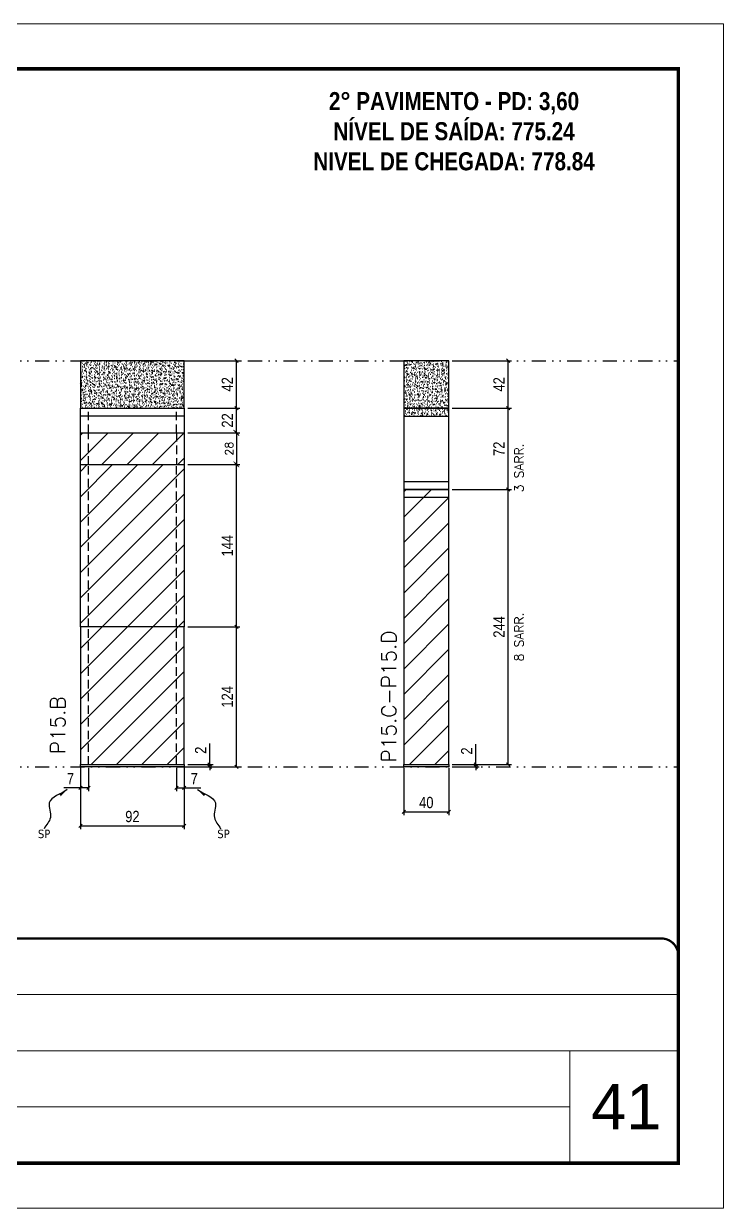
# Model space of a CAD drawing. Extents: x 2949 to 9203, y -16089 to 12527.
# Drawn here: x 3814 to 4434, y -9 to 1041 of the extents above; entities that cross this region are included whole.
import ezdxf

# ---------------------------------------------------------------- set-up
doc = ezdxf.new("R2010")
doc.units = 0
for name, pattern in [('CONTINUO', [0]), ('DASHED', [0.75, 0.5, -0.25]), ('DIVIDE2', [0.625, 0.25, -0.125, 0, -0.125, 0, -0.125]), ('HIDDEN', [0.375, 0.25, -0.125])]:
    doc.linetypes.add(name, pattern=pattern)
for name, color, linetype, lineweight in [('CARIMBO', 255, 'Continuous', 9), ('Folhas', 255, 'Continuous', 9), ('Hachura', 251, 'Continuous', 9), ('SARRAFO DE PRESSAO', 251, 'DASHED', 9), ('Texto Seção', 7, 'Continuous', 15)]:
    doc.layers.add(name, color=color, linetype=linetype, lineweight=lineweight)
for name, color, linetype in [('COTA', 241, 'Continuous'), ('NOMENCLATURA', 7, 'Continuous'), ('Nível', 160, 'Continuous'), ('Painéis', 200, 'Continuous'), ('SARR_2.2x7', 40, 'Continuous'), ('Sarrafo de Pressão', 42, 'HIDDEN'), ('texto', 7, 'Continuous')]:
    doc.layers.add(name, color=color, linetype=linetype)
doc.styles.add('ARIAL', font='arial.ttf')
doc.styles.add('COTA TECNICA', font='techl___.ttf', dxfattribs={"height": 10})
doc.styles.add('COTA TECNICA-50', font='techl___.ttf', dxfattribs={"height": 10})
doc.styles.add('REGUA-120', font='ROMANS.shx', dxfattribs={"height": 15})
doc.styles.add('ROMANC', font='techb___.ttf', dxfattribs={"height": 2.5})
doc.styles.add('ROMANS', font='romans.shx')
doc.styles.get("Standard").update_dxf_attribs({"font": 'arial.ttf'})
doc.dimstyles.new('COTA PAINEL-50', dxfattribs={"dimtxt": 10, "dimasz": 3, "dimexe": 3, "dimexo": 3, "dimgap": 3, "dimtad": 1, "dimdec": 1, "dimzin": 12, "dimdsep": 46, "dimtxsty": 'COTA TECNICA-50', "dimblk1": 'OBLIQUE', "dimblk2": 'OBLIQUE', "dimsah": 1, "dimcen": 0.9, "dimclrd": 4, "dimclre": 4, "dimclrt": 240, "dimadec": 1, "dimazin": 3, "dimtfac": 1, "dimtdec": 1, "dimtmove": 0, "dimatfit": 3, "dimfxl": 1, "dimtolj": 1, "dimtzin": 12, "dimarcsym": 0})
doc.dimstyles.new('Cota Paínel', dxfattribs={"dimtxt": 7, "dimasz": 5, "dimexe": 3, "dimexo": 3, "dimgap": 3, "dimtad": 1, "dimdec": 1, "dimzin": 12, "dimdsep": 46, "dimtxsty": 'ROMANS', "dimblk": 'ARCHTICK', "dimcen": 0, "dimclrd": 4, "dimclre": 4, "dimclrt": 1, "dimadec": 1, "dimazin": 3, "dimtfac": 1, "dimtdec": 1, "dimtmove": 0, "dimatfit": 3, "dimldrblk": 'OBLIQUE', "dimfxl": 1, "dimtolj": 1, "dimtzin": 12, "dimarcsym": 0})
doc.dimstyles.new('PAINEL', dxfattribs={"dimtxt": 10, "dimasz": 3, "dimexe": 3, "dimexo": 3, "dimgap": 3, "dimtad": 1, "dimdec": 1, "dimzin": 12, "dimdsep": 46, "dimtxsty": 'COTA TECNICA', "dimblk1": 'OBLIQUE', "dimblk2": 'OBLIQUE', "dimsah": 1, "dimcen": 0.9, "dimclrd": 4, "dimclre": 4, "dimclrt": 240, "dimadec": 1, "dimazin": 3, "dimtfac": 1, "dimtdec": 1, "dimtmove": 0, "dimatfit": 3, "dimfxl": 1, "dimtolj": 1, "dimtzin": 12, "dimarcsym": 0})
doc.dimstyles.get("Standard").update_dxf_attribs({"dimtxt": 0.18, "dimasz": 0.18, "dimexe": 0.18, "dimexo": 0.0625, "dimgap": 0.09, "dimtad": 0, "dimtih": 1, "dimtoh": 1, "dimdec": 4, "dimzin": 0, "dimdsep": 46, "dimtxsty": 'Standard', "dimcen": 0.09, "dimadec": 0, "dimazin": 0, "dimtfac": 1, "dimtdec": 4, "dimtofl": 0, "dimtmove": 0, "dimatfit": 3, "dimfxl": 1, "dimtolj": 1, "dimtzin": 0, "dimarcsym": 0})

# ---------------------------------------------------------------- blocks, each defined once
blk = doc.blocks.new('9999999999')
at = {"color": 30, "linetype": 'CONTINUO'}
for p, q in [((98564.6, 34379.6), (99584, 34379.6)), ((98564.6, 34329.8), (99488, 34329.8)), ((99584, 34329.8), (99488, 34329.8)), ((99488, 34329.8), (99488, 34230.2)), ((98564.6, 34280), (99488, 34280))]:
    blk.add_line(p, q, dxfattribs=at)
at = {"color": 30, "linetype": 'CONTINUO', "const_width": 2}
blk.add_lwpolyline([(99584, 34230.2), (99584, 34414.4, 0.414214), (99569, 34429.4), (98229, 34429.4, 0.414214), (98214, 34414.4), (98214, 34245.2, 0.414214), (98229, 34230.2), (99584, 34230.2)], format="xyb", dxfattribs=at)
at = {"layer": 'Folhas'}
blk.add_lwpolyline([(98139, 34190.2), (99624, 34190.2), (99624, 35240.2), (98139, 35240.2)], close=True, dxfattribs=at)
at = {"layer": 'Folhas', "color": 30, "const_width": 3}
blk.add_lwpolyline([(98214, 34230.2), (99584, 34230.2), (99584, 35200.2), (98214, 35200.2)], close=True, dxfattribs=at)
blk = doc.blocks.new('_Oblique')
at = {"color": 0, "linetype": 'ByBlock', "lineweight": -2}
blk.add_line((-0.5, -0.5), (0.5, 0.5), dxfattribs=at)
blk = doc.blocks.new('*D1482')
at = {"layer": 'COTA', "color": 4, "lineweight": -2, "transparency": 16777216}
for p, q in [((4193.8, 628.2), (4246.3, 628.2)), ((4243.3, 384.3), (4243.3, 628.2)), ((4193.8, 384.3), (4246.3, 384.3))]:
    blk.add_line(p, q, dxfattribs=at)
at = {"layer": 'Defpoints', "color": 0, "transparency": 16777216}
for p in [(4190.8, 628.2), (4243.3, 628.2), (4190.8, 384.3)]:
    blk.add_point(p, dxfattribs=at)
at = {"layer": 'COTA', "color": 4, "lineweight": -2, "transparency": 16777216, "xscale": 3, "yscale": 3, "zscale": 3}
for p, rotation in [((4243.3, 628.2), 90), ((4243.3, 384.3), 270)]:
    blk.add_blockref('_Oblique', p, dxfattribs=dict(at, rotation=rotation))
at = {"layer": 'COTA', "color": 240, "transparency": 16777216, "insert": (4235.2, 506.3), "char_height": 10, "attachment_point": 5, "rotation": 90, "style": 'COTA TECNICA'}
blk.add_mtext('\\A1;244', dxfattribs=at)
blk = doc.blocks.new('*D1483')
at = {"layer": 'COTA', "color": 4, "lineweight": -2, "transparency": 16777216}
for p, q in [((4193.8, 742.3), (4246.3, 742.3)), ((4243.3, 700.2), (4243.3, 742.3)), ((4193.8, 700.2), (4246.3, 700.2))]:
    blk.add_line(p, q, dxfattribs=at)
at = {"layer": 'Defpoints', "color": 0, "transparency": 16777216}
for p in [(4190.8, 742.3), (4243.3, 742.3), (4190.8, 700.2)]:
    blk.add_point(p, dxfattribs=at)
at = {"layer": 'COTA', "color": 4, "lineweight": -2, "transparency": 16777216, "xscale": 3, "yscale": 3, "zscale": 3}
for p, rotation in [((4243.3, 742.3), 90), ((4243.3, 700.2), 270)]:
    blk.add_blockref('_Oblique', p, dxfattribs=dict(at, rotation=rotation))
at = {"layer": 'COTA', "color": 240, "transparency": 16777216, "insert": (4235.2, 721.3), "char_height": 10, "attachment_point": 5, "rotation": 90, "style": 'COTA TECNICA'}
blk.add_mtext('\\A1;42', dxfattribs=at)
blk = doc.blocks.new('*D1484')
at = {"layer": 'COTA', "color": 4, "lineweight": -2, "transparency": 16777216}
for p, q in [((4150.8, 381.3), (4150.8, 339.5)), ((4190.8, 381.3), (4190.8, 339.5)), ((4150.8, 342.5), (4190.8, 342.5))]:
    blk.add_line(p, q, dxfattribs=at)
at = {"layer": 'Defpoints', "color": 0, "transparency": 16777216}
for p in [(4150.8, 384.3), (4190.8, 384.3), (4190.8, 342.5)]:
    blk.add_point(p, dxfattribs=at)
at = {"layer": 'COTA', "color": 4, "lineweight": -2, "transparency": 16777216, "xscale": 3, "yscale": 3, "zscale": 3, "rotation": 180}
blk.add_blockref('_Oblique', (4150.8, 342.5), dxfattribs=at)
at = {"layer": 'COTA', "color": 4, "lineweight": -2, "transparency": 16777216, "xscale": 3, "yscale": 3, "zscale": 3}
blk.add_blockref('_Oblique', (4190.8, 342.5), dxfattribs=at)
at = {"layer": 'COTA', "color": 240, "transparency": 16777216, "insert": (4170.8, 350.6), "char_height": 10, "attachment_point": 5, "style": 'COTA TECNICA'}
blk.add_mtext('\\A1;40', dxfattribs=at)
blk = doc.blocks.new('*D1513')
at = {"layer": 'COTA', "color": 4, "linetype": 'ByBlock', "lineweight": -2, "transparency": 16777216}
for p, q in [((4193.8, 700.2), (4246.3, 700.2)), ((4243.3, 628.2), (4243.3, 700.2)), ((4193.8, 628.2), (4246.3, 628.2))]:
    blk.add_line(p, q, dxfattribs=at)
at = {"layer": 'Defpoints', "color": 0, "linetype": 'ByBlock', "transparency": 16777216}
for p in [(4190.8, 700.2), (4243.3, 700.2), (4190.8, 628.2)]:
    blk.add_point(p, dxfattribs=at)
at = {"layer": 'COTA', "color": 4, "linetype": 'ByBlock', "lineweight": -2, "transparency": 16777216, "xscale": 3, "yscale": 3, "zscale": 3}
for p, rotation in [((4243.3, 700.2), 90), ((4243.3, 628.2), 270)]:
    blk.add_blockref('_Oblique', p, dxfattribs=dict(at, rotation=rotation))
at = {"layer": 'COTA', "color": 240, "linetype": 'ByBlock', "transparency": 16777216, "insert": (4235.2, 664.2), "char_height": 10, "attachment_point": 5, "rotation": 90, "style": 'COTA TECNICA'}
blk.add_mtext('\\A1;72', dxfattribs=at)
blk = doc.blocks.new('*D1485')
at = {"layer": 'COTA', "color": 4, "lineweight": -2, "transparency": 16777216}
for p, q in [((4214.6, 384.3), (4214.6, 402.4)), ((4193.8, 384.3), (4217.6, 384.3)), ((4193.8, 382.3), (4217.6, 382.3)), ((4214.6, 382.3), (4214.6, 384.3)), ((4214.6, 382.3), (4214.6, 379.3))]:
    blk.add_line(p, q, dxfattribs=at)
at = {"layer": 'Defpoints', "color": 0, "transparency": 16777216}
for p in [(4190.8, 384.3), (4190.8, 382.3), (4214.6, 384.3)]:
    blk.add_point(p, dxfattribs=at)
at = {"layer": 'COTA', "color": 4, "lineweight": -2, "transparency": 16777216, "xscale": 3, "yscale": 3, "zscale": 3}
for p, rotation in [((4214.6, 384.3), 270), ((4214.6, 382.3), 90)]:
    blk.add_blockref('_Oblique', p, dxfattribs=dict(at, rotation=rotation))
at = {"layer": 'COTA', "color": 240, "transparency": 16777216, "insert": (4206.6, 396.3), "char_height": 10, "attachment_point": 5, "rotation": 90, "style": 'COTA TECNICA-50'}
blk.add_mtext('\\A1;2', dxfattribs=at)
blk = doc.blocks.new('*D1495')
at = {"layer": 'COTA', "color": 4, "lineweight": -2, "transparency": 16777216}
for p, q in [((3864.3, 381.3), (3864.3, 327.1)), ((3956.3, 381.3), (3956.3, 327.1)), ((3864.3, 330.1), (3956.3, 330.1))]:
    blk.add_line(p, q, dxfattribs=at)
at = {"layer": 'Defpoints', "color": 0, "transparency": 16777216}
for p in [(3864.3, 384.3), (3956.3, 384.3), (3956.3, 330.1)]:
    blk.add_point(p, dxfattribs=at)
at = {"layer": 'COTA', "color": 4, "lineweight": -2, "transparency": 16777216, "xscale": 3, "yscale": 3, "zscale": 3, "rotation": 180}
blk.add_blockref('_Oblique', (3864.3, 330.1), dxfattribs=at)
at = {"layer": 'COTA', "color": 4, "lineweight": -2, "transparency": 16777216, "xscale": 3, "yscale": 3, "zscale": 3}
blk.add_blockref('_Oblique', (3956.3, 330.1), dxfattribs=at)
at = {"layer": 'COTA', "color": 240, "transparency": 16777216, "insert": (3910.3, 338.2), "char_height": 10, "attachment_point": 5, "style": 'COTA TECNICA'}
blk.add_mtext('\\A1;92', dxfattribs=at)
blk = doc.blocks.new('*D1496')
at = {"layer": 'COTA', "color": 4, "lineweight": -2, "transparency": 16777216}
for p, q in [((3959.3, 506.3), (4005.5, 506.3)), ((4002.5, 382.3), (4002.5, 506.3)), ((3959.3, 382.3), (4005.5, 382.3))]:
    blk.add_line(p, q, dxfattribs=at)
at = {"layer": 'Defpoints', "color": 0, "transparency": 16777216}
for p in [(3956.3, 506.3), (4002.5, 506.3), (3956.3, 382.3)]:
    blk.add_point(p, dxfattribs=at)
at = {"layer": 'COTA', "color": 4, "lineweight": -2, "transparency": 16777216, "xscale": 3, "yscale": 3, "zscale": 3}
for p, rotation in [((4002.5, 506.3), 90), ((4002.5, 382.3), 270)]:
    blk.add_blockref('_Oblique', p, dxfattribs=dict(at, rotation=rotation))
at = {"layer": 'COTA', "color": 240, "transparency": 16777216, "insert": (3994.4, 444.3), "char_height": 10, "attachment_point": 5, "rotation": 90, "style": 'COTA TECNICA-50'}
blk.add_mtext('\\A1;124', dxfattribs=at)
blk = doc.blocks.new('*D1497')
at = {"layer": 'COTA', "color": 4, "lineweight": -2, "transparency": 16777216}
for p, q in [((3978.8, 384.3), (3978.8, 403.1)), ((3959.3, 384.3), (3981.8, 384.3)), ((3959.3, 382.3), (3981.8, 382.3)), ((3978.8, 382.3), (3978.8, 384.3)), ((3978.8, 382.3), (3978.8, 379.3))]:
    blk.add_line(p, q, dxfattribs=at)
at = {"layer": 'Defpoints', "color": 0, "transparency": 16777216}
for p in [(3956.3, 384.3), (3956.3, 382.3), (3978.8, 382.3)]:
    blk.add_point(p, dxfattribs=at)
at = {"layer": 'COTA', "color": 4, "lineweight": -2, "transparency": 16777216, "xscale": 3, "yscale": 3, "zscale": 3}
for p, rotation in [((3978.8, 384.3), 270), ((3978.8, 382.3), 90)]:
    blk.add_blockref('_Oblique', p, dxfattribs=dict(at, rotation=rotation))
at = {"layer": 'COTA', "color": 240, "transparency": 16777216, "insert": (3970.8, 397), "char_height": 10, "attachment_point": 5, "rotation": 90, "style": 'COTA TECNICA-50'}
blk.add_mtext('\\A1;2', dxfattribs=at)
blk = doc.blocks.new('*D1498')
at = {"layer": 'COTA', "color": 4, "lineweight": -2, "transparency": 16777216}
for p, q in [((3864.3, 379.3), (3864.3, 360.8)), ((3871.3, 381.3), (3871.3, 360.8)), ((3864.3, 363.8), (3849.5, 363.8)), ((3871.3, 363.8), (3864.3, 363.8))]:
    blk.add_line(p, q, dxfattribs=at)
at = {"layer": 'Defpoints', "color": 0, "transparency": 16777216}
for p in [(3864.3, 382.3), (3871.3, 384.3), (3864.3, 363.8)]:
    blk.add_point(p, dxfattribs=at)
at = {"layer": 'COTA', "color": 4, "lineweight": -2, "transparency": 16777216, "xscale": 3, "yscale": 3, "zscale": 3, "rotation": 180}
blk.add_blockref('_Oblique', (3864.3, 363.8), dxfattribs=at)
at = {"layer": 'COTA', "color": 4, "lineweight": -2, "transparency": 16777216, "xscale": 3, "yscale": 3, "zscale": 3}
blk.add_blockref('_Oblique', (3871.3, 363.8), dxfattribs=at)
at = {"layer": 'COTA', "color": 240, "transparency": 16777216, "insert": (3855.4, 371.8), "char_height": 10, "attachment_point": 5, "style": 'COTA TECNICA-50'}
blk.add_mtext('\\A1;7', dxfattribs=at)
blk = doc.blocks.new('*D1499')
at = {"layer": 'COTA', "color": 4, "lineweight": -2, "transparency": 16777216}
for p, q in [((3949.3, 381.3), (3949.3, 360.8)), ((3956.3, 379.3), (3956.3, 360.8)), ((3949.3, 363.8), (3956.3, 363.8)), ((3956.3, 363.8), (3971, 363.8))]:
    blk.add_line(p, q, dxfattribs=at)
at = {"layer": 'Defpoints', "color": 0, "transparency": 16777216}
for p in [(3949.3, 384.3), (3956.3, 382.3), (3956.3, 363.8)]:
    blk.add_point(p, dxfattribs=at)
at = {"layer": 'COTA', "color": 4, "lineweight": -2, "transparency": 16777216, "xscale": 3, "yscale": 3, "zscale": 3, "rotation": 180}
blk.add_blockref('_Oblique', (3949.3, 363.8), dxfattribs=at)
at = {"layer": 'COTA', "color": 4, "lineweight": -2, "transparency": 16777216, "xscale": 3, "yscale": 3, "zscale": 3}
blk.add_blockref('_Oblique', (3956.3, 363.8), dxfattribs=at)
at = {"layer": 'COTA', "color": 240, "transparency": 16777216, "insert": (3965.1, 371.8), "char_height": 10, "attachment_point": 5, "style": 'COTA TECNICA-50'}
blk.add_mtext('\\A1;7', dxfattribs=at)
blk = doc.blocks.new('*D1437')
at = {"layer": 'COTA', "color": 4, "lineweight": -2, "transparency": 16777216}
for p, q in [((3959.3, 742.3), (4005.5, 742.3)), ((4002.5, 700.3), (4002.5, 742.3)), ((3959.3, 700.3), (4005.5, 700.3))]:
    blk.add_line(p, q, dxfattribs=at)
at = {"layer": 'Defpoints', "color": 0, "transparency": 16777216}
for p in [(3956.3, 742.3), (4002.5, 742.3), (3956.3, 700.3)]:
    blk.add_point(p, dxfattribs=at)
at = {"layer": 'COTA', "color": 4, "lineweight": -2, "transparency": 16777216, "xscale": 3, "yscale": 3, "zscale": 3}
for p, rotation in [((4002.5, 742.3), 90), ((4002.5, 700.3), 270)]:
    blk.add_blockref('_Oblique', p, dxfattribs=dict(at, rotation=rotation))
at = {"layer": 'COTA', "color": 240, "transparency": 16777216, "insert": (3994.4, 721.3), "char_height": 10, "attachment_point": 5, "rotation": 90, "style": 'COTA TECNICA'}
blk.add_mtext('\\A1;42', dxfattribs=at)
blk = doc.blocks.new('*D1505')
at = {"layer": 'COTA', "color": 4, "linetype": 'ByBlock', "lineweight": -2, "transparency": 16777216}
for p, q in [((3959.3, 650.3), (4005.5, 650.3)), ((4002.5, 506.3), (4002.5, 650.3)), ((3959.3, 506.3), (4005.5, 506.3))]:
    blk.add_line(p, q, dxfattribs=at)
at = {"layer": 'Defpoints', "color": 0, "linetype": 'ByBlock', "transparency": 16777216}
for p in [(3956.3, 650.3), (4002.5, 650.3), (3956.3, 506.3)]:
    blk.add_point(p, dxfattribs=at)
at = {"layer": 'COTA', "color": 4, "linetype": 'ByBlock', "lineweight": -2, "transparency": 16777216, "xscale": 3, "yscale": 3, "zscale": 3}
for p, rotation in [((4002.5, 650.3), 90), ((4002.5, 506.3), 270)]:
    blk.add_blockref('_Oblique', p, dxfattribs=dict(at, rotation=rotation))
at = {"layer": 'COTA', "color": 240, "linetype": 'ByBlock', "transparency": 16777216, "insert": (3994.4, 578.3), "char_height": 10, "attachment_point": 5, "rotation": 90, "style": 'COTA TECNICA'}
blk.add_mtext('\\A1;144', dxfattribs=at)
blk = doc.blocks.new('_ArchTick')
at = {"color": 0, "linetype": 'ByBlock', "const_width": 0.15}
blk.add_lwpolyline([(-0.5, -0.5), (0.5, 0.5)], dxfattribs=at)
blk = doc.blocks.new('*D1438')
at = {"layer": 'COTA', "color": 4, "lineweight": -2, "transparency": 16777216}
for p, q in [((3959.3, 678.3), (4005.5, 678.3)), ((4002.5, 678.3), (4002.5, 650.3)), ((3959.3, 650.3), (4005.5, 650.3))]:
    blk.add_line(p, q, dxfattribs=at)
at = {"layer": 'Defpoints', "color": 0, "transparency": 16777216}
for p in [(3956.3, 678.3), (3956.3, 650.3), (4002.5, 650.3)]:
    blk.add_point(p, dxfattribs=at)
at = {"layer": 'COTA', "color": 4, "lineweight": -2, "transparency": 16777216, "xscale": 5, "yscale": 5, "zscale": 5}
for p, rotation in [((4002.5, 678.3), 90), ((4002.5, 650.3), 270)]:
    blk.add_blockref('_ArchTick', p, dxfattribs=dict(at, rotation=rotation))
at = {"layer": 'COTA', "color": 1, "transparency": 16777216, "insert": (3996, 664.3), "char_height": 7, "attachment_point": 5, "rotation": 90, "style": 'ROMANS'}
blk.add_mtext('\\A1;28', dxfattribs=at)
blk = doc.blocks.new('*D3139')
at = {"layer": 'COTA', "color": 4, "lineweight": -2, "transparency": 16777216}
for p, q in [((3959.3, 700.3), (4005.5, 700.3)), ((4002.5, 678.3), (4002.5, 700.3)), ((3959.3, 678.3), (4005.5, 678.3))]:
    blk.add_line(p, q, dxfattribs=at)
at = {"layer": 'Defpoints', "color": 0, "transparency": 16777216}
for p in [(3956.3, 700.3), (4002.5, 700.3), (3956.3, 678.3)]:
    blk.add_point(p, dxfattribs=at)
at = {"layer": 'COTA', "color": 4, "lineweight": -2, "transparency": 16777216, "xscale": 3, "yscale": 3, "zscale": 3}
for p, rotation in [((4002.5, 700.3), 90), ((4002.5, 678.3), 270)]:
    blk.add_blockref('_Oblique', p, dxfattribs=dict(at, rotation=rotation))
at = {"layer": 'COTA', "color": 240, "transparency": 16777216, "insert": (3994.5, 689.3), "char_height": 10, "attachment_point": 5, "rotation": 90, "style": 'COTA TECNICA-50'}
blk.add_mtext('\\A1;22', dxfattribs=at)

msp = doc.modelspace()

# ---------------------------------------------------------------- hatches: boundary and pattern name
at = {"layer": 'COTA', "linetype": 'ByBlock'}
h = msp.add_hatch(dxfattribs=at)
h.set_pattern_fill('AR-CONC', color=256, scale=0.03)
h.set_pattern_definition([(50, (-127238.8187, -26159.996), (5.46554007, -0.47817257), [0.5715, -6.2865]), (355, (-127238.8187, -26159.996), (-1.05730264, 5.73170536), [0.4572, -5.02921753]), (100.4514447, (-127238.363, -26160.0357), (4.40823741, 5.25353256), [0.48570026, -5.34270734]), (46.1842, (-127238.819, -26158.472), (8.13237123, -1.26126984), [0.85725, -9.42975]), (96.6355576, (-127238.141, -26158.577), (7.122124, 7.42278374), [0.7285507, -8.01406824]), (351.184151, (-127238.819, -26158.472), (7.122124, 7.42278374), [0.685799, -7.54379196]), (21, (-127238.0567, -26158.853), (4.54843174, -3.06795595), [0.5715, -6.2865]), (326, (-127238.0567, -26158.853), (1.85406085, 5.52563898), [0.4572, -5.0292]), (71.451445, (-127237.6777, -26159.1085), (6.40249258, 2.45768307), [0.48570026, -5.34269813]), (37.5, (-127238.8187, -26159.9958), (0.092658098, 2.536651166), [0, -4.96824, 0, -5.1054, 0, -5.04825]), (7.5, (-127238.8187, -26159.9958), (2.004589875, 3.005417245), [0, -2.91084, 0, -4.85394, 0, -1.92405]), (327.5, (-127240.518, -26159.9958), (4.067717855, -0.17186232), [0, -1.905, 0, -5.9436, 0, -7.8867]), (317.5, (-127241.28, -26159.996), (4.44387544, 0.76279473), [0, -2.4765, 0, -3.94716, 0, -5.6007])])
h.paths.add_polyline_path([(3864.27, 700.27), (3956.27, 700.27), (3956.27, 742.27), (3864.27, 742.27)])
h = msp.add_hatch(dxfattribs=at)
h.set_pattern_fill('AR-CONC', color=256, scale=0.03)
h.set_pattern_definition([(50, (-127463.2154, -26134.996), (5.46554007, -0.47817257), [0.5715, -6.2865]), (355, (-127463.2154, -26134.996), (-1.05730264, 5.73170536), [0.4572, -5.02921753]), (100.4514447, (-127462.76, -26135.0357), (4.40823741, 5.25353256), [0.48570026, -5.34270734]), (46.1842, (-127463.2154, -26133.472), (8.13237123, -1.26126984), [0.85725, -9.42975]), (96.6355576, (-127462.538, -26133.577), (7.122124, 7.42278374), [0.7285507, -8.01406824]), (351.184151, (-127463.215, -26133.472), (7.122124, 7.42278374), [0.685799, -7.54379196]), (21, (-127462.4534, -26133.853), (4.54843174, -3.06795595), [0.5715, -6.2865]), (326, (-127462.4534, -26133.853), (1.85406085, 5.52563898), [0.4572, -5.0292]), (71.451445, (-127462.0743, -26134.1085), (6.40249258, 2.45768307), [0.48570026, -5.34269813]), (37.5, (-127463.2154, -26134.9958), (0.092658098, 2.536651166), [0, -4.96824, 0, -5.1054, 0, -5.04825]), (7.5, (-127463.2154, -26134.9958), (2.004589875, 3.005417245), [0, -2.91084, 0, -4.85394, 0, -1.92405]), (327.5, (-127464.9146, -26134.9958), (4.067717855, -0.17186232), [0, -1.905, 0, -5.9436, 0, -7.8867]), (317.5, (-127465.6766, -26134.996), (4.44387544, 0.76279473), [0, -2.4765, 0, -3.94716, 0, -5.6007])])
h.paths.add_polyline_path([(4150.81, 693.25), (4190.81, 693.25), (4190.81, 742.27), (4150.81, 742.27)])
at = {"layer": 'Hachura'}
h = msp.add_hatch(dxfattribs=at)
h.set_pattern_fill('ANSI31', color=256, scale=5)
h.paths.add_polyline_path([(3956.27, 678.27), (3864.27, 678.27), (3864.27, 650.27), (3956.27, 650.27)])
at = {"layer": 'Hachura', "linetype": 'ByBlock'}
h = msp.add_hatch(dxfattribs=at)
h.set_pattern_fill('ANSI31', color=256, scale=5)
h.set_pattern_definition([(45, (-127670.467, -33050.646), (-11.2253202, 11.2253202), [])])
h.paths.add_polyline_path([(3640.39, 650.27), (3548.39, 650.27), (3548.39, 506.27), (3640.39, 506.27)])
h.paths.add_polyline_path([(3640.39, 506.27), (3548.39, 506.27), (3548.39, 384.27), (3640.39, 384.27)])
h.paths.add_polyline_path([(3640.39, 650.27), (3548.39, 650.27)], flags=17)
h.paths.add_polyline_path([(3956.27, 650.27), (3864.27, 650.27), (3864.27, 506.27), (3956.27, 506.27)])
h.paths.add_polyline_path([(3956.27, 506.27), (3864.27, 506.27), (3864.27, 384.27), (3956.27, 384.27)])
h.paths.add_polyline_path([(3956.27, 650.27), (3864.27, 650.27)], flags=17)
at = {"layer": 'Hachura'}
h = msp.add_hatch(dxfattribs=at)
h.set_pattern_fill('ANSI31', color=256, scale=5)
h.paths.add_polyline_path([(4190.81, 628.25), (4150.81, 628.25), (4150.81, 384.27), (4190.81, 384.27)])

# ---------------------------------------------------------------- linework, layer by layer
at = {"layer": 'COTA', "linetype": 'ByBlock'}
for points in [[(3864.27, 700.27), (3956.27, 700.27), (3956.27, 742.27), (3864.27, 742.27)], [(4150.81, 700.25), (4190.81, 700.25), (4190.81, 742.27), (4150.81, 742.27)]]:
    msp.add_lwpolyline(points, close=True, dxfattribs=at)
at = {"layer": 'Nível', "color": 4, "linetype": 'DIVIDE2', "ltscale": 50}
for p, q in [((3383.69, 742.27), (4394.03, 742.27)), ((3383.69, 382.27), (4394.03, 382.27))]:
    msp.add_line(p, q, dxfattribs=at)
at = {"layer": 'Painéis'}
for p, q in [((3864.27, 700.27), (3956.27, 700.27)), ((3864.27, 650.27), (3864.27, 700.27)), ((3956.27, 700.27), (3956.27, 650.27)), ((3864.27, 678.27), (3956.27, 678.27)), ((3864.27, 506.27), (3864.27, 650.27)), ((3864.27, 650.27), (3956.27, 650.27)), ((3956.27, 650.27), (3956.27, 506.27)), ((3956.27, 506.27), (3864.27, 506.27)), ((4150.81, 384.27), (4190.81, 384.27)), ((4150.81, 382.27), (4150.81, 384.27)), ((4190.81, 382.27), (4150.81, 382.27)), ((4190.81, 384.27), (4190.81, 382.27))]:
    msp.add_line(p, q, dxfattribs=at)
for points in [[(4150.81, 628.25), (4190.81, 628.25), (4190.81, 700.25), (4150.81, 700.25)], [(4150.81, 384.27), (4190.81, 384.27), (4190.81, 628.25), (4150.81, 628.25)], [(3864.27, 384.27), (3956.27, 384.27), (3956.27, 506.27), (3864.27, 506.27)], [(3864.27, 384.27), (3956.27, 384.27), (3956.27, 382.27), (3864.27, 382.27)]]:
    msp.add_lwpolyline(points, close=True, dxfattribs=at)
at = {"layer": 'SARR_2.2x7'}
for p, q in [((3864.27, 693.27), (3956.27, 693.27)), ((4150.81, 693.25), (4190.81, 693.25)), ((4150.81, 635.25), (4190.81, 635.25)), ((4150.81, 621.25), (4190.81, 621.25))]:
    msp.add_line(p, q, dxfattribs=at)
at = {"layer": 'Sarrafo de Pressão', "ltscale": 30}
for p, q in [((3871.27, 678.27), (3871.27, 700.27)), ((3949.27, 678.27), (3949.27, 700.27)), ((3871.27, 650.27), (3871.27, 678.27)), ((3949.27, 678.27), (3949.27, 650.27)), ((3871.27, 506.27), (3871.27, 650.27)), ((3949.27, 506.27), (3949.27, 650.27)), ((3871.27, 384.27), (3871.27, 506.27)), ((3949.27, 384.27), (3949.27, 506.27))]:
    msp.add_line(p, q, dxfattribs=at)

# ---------------------------------------------------------------- block references
at = {"layer": 'SARRAFO DE PRESSAO', "color": 6, "linetype": 'ByBlock'}
msp.add_blockref('9999999999', (-95189.94, -34199.22), dxfattribs=at)

# ---------------------------------------------------------------- texts
at = {"layer": 'CARIMBO', "style": 'ARIAL'}
msp.add_text('41', height=40, dxfattribs=at).set_placement((4316.89, 61.13))
at = {"layer": 'NOMENCLATURA', "color": 2, "insert": (4195.36, 1007.04), "char_height": 16, "attachment_point": 2, "style": 'ROMANC'}
msp.add_mtext_dynamic_manual_height_columns('\\P2° PAVIMENTO - PD: 3,60\\PNÍVEL DE SAÍDA: 775.24\\PNIVEL DE CHEGADA: 778.84', width=300.2766, gutter_width=1, heights=[0], dxfattribs=at)
at = {"layer": 'texto', "color": 0, "char_height": 7.5, "attachment_point": 5}
for insert in [(3832.02, 322.78), (3991.04, 322.78)]:
    msp.add_mtext('{\\fTahoma|b0|i0|c0|p34;\\C4;SP}', dxfattribs=dict(at, insert=insert))
at = {"layer": 'Texto Seção', "linetype": 'Continuous', "style": 'ROMANS'}
for s, p in [('3 SARR.', (4256.98, 625.71)), ('8 SARR.', (4256.98, 475.78))]:
    msp.add_text(s, height=8, rotation=90, dxfattribs=at).set_placement(p)
at = {"layer": 'Texto Seção', "char_height": 13, "width": 285.3299, "attachment_point": 7, "rotation": 90, "style": 'REGUA-120'}
for s, insert in [('P15.C-P15.D', (4144.16, 386.19)), ('P15.B', (3850.79, 393.52))]:
    msp.add_mtext(s, dxfattribs=dict(at, insert=insert))

# ---------------------------------------------------------------- dimensions: what is measured, and where the dimension line sits
at = {"layer": 'COTA'}
for base, p1, p2, picture, middle in [((4002.5, 742.27), (3956.27, 700.27), (3956.27, 742.27), '*D1437', (3994.43, 721.27)), ((4243.3, 742.27), (4190.81, 700.25), (4190.81, 742.27), '*D1483', (4235.23, 721.26)), ((4243.3, 628.25), (4190.81, 384.27), (4190.81, 628.25), '*D1482', (4235.23, 506.26))]:
    dim = msp.add_linear_dim(base=base, p1=p1, p2=p2, angle=90, dimstyle='PAINEL', override={"dimarcsym": 2}, dxfattribs=at)
    dim.commit()
    dim.dimension.update_dxf_attribs({"geometry": picture, "text_midpoint": middle})
for base, p1, p2, angle, dimstyle, picture, middle in [((4002.5, 700.27), (3956.27, 678.27), (3956.27, 700.27), 90, 'COTA PAINEL-50', '*D3139', (3994.5, 689.27)), ((4002.5, 650.27), (3956.27, 678.27), (3956.27, 650.27), 90, 'Cota Paínel', '*D1438', (3996, 664.27)), ((4002.5, 506.27), (3956.27, 382.27), (3956.27, 506.27), 90, 'COTA PAINEL-50', '*D1496', (3994.43, 444.27)), ((3864.27, 363.76), (3871.27, 384.27), (3864.27, 382.27), 180, 'COTA PAINEL-50', '*D1498', (3855.4, 371.83))]:
    dim = msp.add_linear_dim(base=base, p1=p1, p2=p2, angle=angle, dimstyle=dimstyle, dxfattribs=at)
    dim.commit()
    dim.dimension.update_dxf_attribs({"geometry": picture, "text_midpoint": middle})
at = {"layer": 'COTA', "linetype": 'ByBlock'}
for base, p1, p2, picture, middle in [((4243.3, 700.25), (4190.81, 628.25), (4190.81, 700.25), '*D1513', (4235.23, 664.25)), ((4002.5, 650.27), (3956.27, 506.27), (3956.27, 650.27), '*D1505', (3994.43, 578.27))]:
    dim = msp.add_linear_dim(base=base, p1=p1, p2=p2, angle=90, dimstyle='PAINEL', dxfattribs=at)
    dim.commit()
    dim.dimension.update_dxf_attribs({"geometry": picture, "text_midpoint": middle})
at = {"layer": 'COTA'}
for base, p1, p2, picture, middle in [((3978.79, 382.27), (3956.27, 384.27), (3956.27, 382.27), '*D1497', (3978.79, 397.01)), ((4214.63, 384.27), (4190.81, 382.27), (4190.81, 384.27), '*D1485', (4214.63, 396.32))]:
    dim = msp.add_linear_dim(base=base, p1=p1, p2=p2, angle=90, dimstyle='COTA PAINEL-50', dxfattribs=at)
    dim.commit()
    dim.dimension.update_dxf_attribs({"geometry": picture, "text_midpoint": middle, "dimtype": 160})
for base, p1, p2, picture, middle in [((3956.27, 330.09), (3864.27, 384.27), (3956.27, 384.27), '*D1495', (3910.27, 338.18)), ((4190.81, 342.54), (4150.81, 384.27), (4190.81, 384.27), '*D1484', (4170.81, 350.64))]:
    dim = msp.add_linear_dim(base=base, p1=p1, p2=p2, dimstyle='PAINEL', override={"dimarcsym": 2}, dxfattribs=at)
    dim.commit()
    dim.dimension.update_dxf_attribs({"geometry": picture, "text_midpoint": middle})
dim = msp.add_linear_dim(base=(3956.27, 363.76), p1=(3949.27, 384.27), p2=(3956.27, 382.27), dimstyle='COTA PAINEL-50', dxfattribs=at)
dim.commit()
dim.dimension.update_dxf_attribs({"geometry": '*D1499', "text_midpoint": (3965.13, 371.83)})

# ---------------------------------------------------------------- leaders
at = {"layer": 'COTA', "path_type": 1}
for points in [[(3852.44, 362.09), (3836.65, 350.25), (3837.58, 337.24), (3832.02, 327.46)], [(3968.09, 362.09), (3983.88, 350.25), (3982.95, 337.24), (3988.51, 327.46)]]:
    msp.add_leader(points, dimstyle='Standard', override={"dimasz": 8}, dxfattribs=at)

doc.saveas('drawing.dxf')
